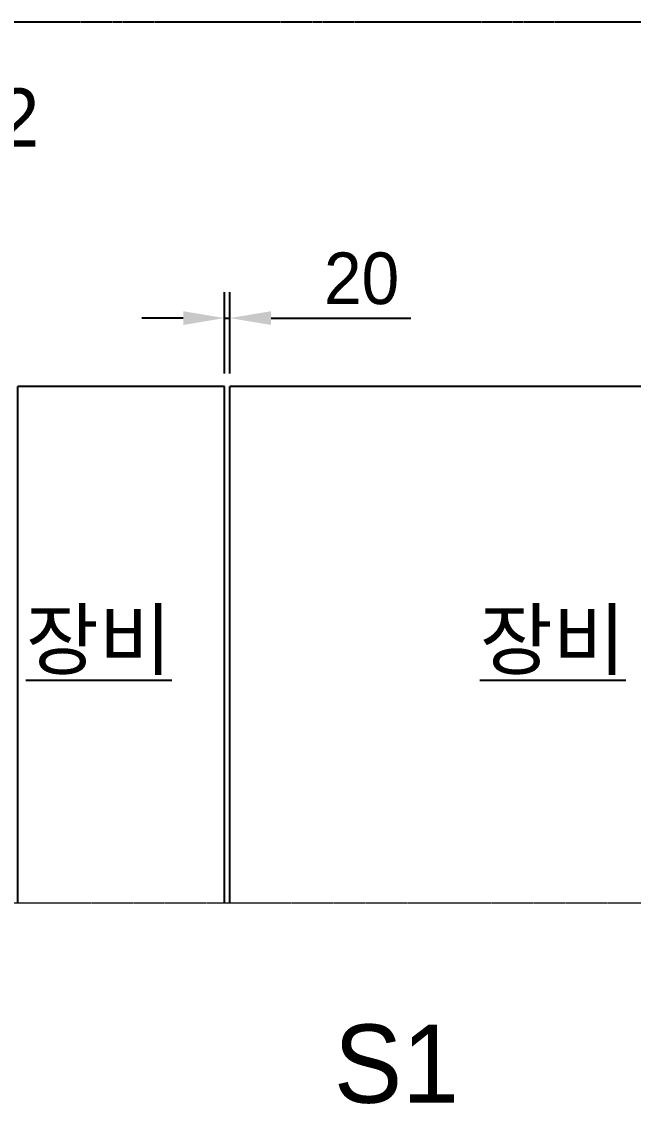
# Model space of a CAD drawing. Header units: inches. Extents: x 0 to 77285, y -118 to 40065.
# Drawn here: x 17830 to 20194, y 4108 to 8339 of the extents above; entities that cross this region are included whole.
import ezdxf
from ezdxf.enums import TextEntityAlignment as Align

# ---------------------------------------------------------------- set-up
doc = ezdxf.new("R2010")
doc.units = ezdxf.units.IN
doc.header["$LTSCALE"] = 5
doc.header["$MEASUREMENT"] = 0
doc.linetypes.add('PHANTOM', pattern=[2.5, 1.25, -0.25, 0.25, -0.25, 0.25, -0.25])
doc.layers.add('33', color=3, linetype='PHANTOM', lineweight=9)
for name, color, linetype in [('66', 6, 'PHANTOM'), ('A', 8, 'Continuous'), ('D', 3, 'Continuous')]:
    doc.layers.add(name, color=color, linetype=linetype)
doc.styles.add('SCI', font='')
doc.styles.get('SCI').set_extended_font_data('Gulim')
doc.dimstyles.new('SCH', dxfattribs={"dimtxt": 2.5, "dimasz": 2, "dimexe": 1.25, "dimexo": 0.625, "dimtad": 1, "dimdec": 8, "dimtxsty": 'SCI', "dimcen": 2.5, "dimclrd": 4, "dimclre": 4, "dimclrt": 7, "dimadec": 8, "dimazin": 2, "dimtfac": 1, "dimtdec": 8, "dimtmove": 0, "dimatfit": 3, "dimfxl": 1, "dimarcsym": 0})

# ---------------------------------------------------------------- blocks, each defined once
blk = doc.blocks.new('A$C0f4c9c03')
at = {"layer": '33'}
blk.add_line((4004.5, -2000, 0), (-845.5, -2000, 0), dxfattribs=at)
at = {"layer": 'A'}
for p, q in [((124.7, -2000, 53.7), (124.7, 0, 53.7)), ((925, 0, 0), (124.7, 0, 0)), ((925, -2000, 0), (925, 0, 0)), ((3367, 0, 0), (945, 0, 0)), ((945, -2000), (945, 0)), ((3367, -2000), (3367, 0))]:
    blk.add_line(p, q, dxfattribs=at)
blk = doc.blocks.new('*D577')
at = {"color": 4, "lineweight": -2, "transparency": 16777216}
for p, q in [((18613.8, 6978.4), (18613.8, 7292.9)), ((18633.8, 6978.4), (18633.8, 7292.9)), ((18453.8, 7192.9), (18293.8, 7192.9)), ((18613.8, 7192.9), (18633.8, 7192.9)), ((18793.8, 7192.9), (19334, 7192.9))]:
    blk.add_line(p, q, dxfattribs=at)
at = {"color": 4, "transparency": 16777216}
for points in [[(18453.8, 7219.6), (18453.8, 7166.3), (18613.8, 7192.9)], [(18793.8, 7219.6), (18793.8, 7166.3), (18633.8, 7192.9)]]:
    blk.add_solid(points, dxfattribs=at)
at = {"layer": 'Defpoints', "color": 0, "transparency": 16777216}
for p in [(18633.8, 7192.9), (18613.8, 6928.4, 0), (18633.8, 6928.4, 0)]:
    blk.add_point(p, dxfattribs=at)
at = {"color": 7, "transparency": 16777216, "insert": (19143.9, 7345.5), "char_height": 200, "attachment_point": 5, "style": 'SCI'}
blk.add_mtext('20', dxfattribs=at)

msp = doc.modelspace()

# ---------------------------------------------------------------- linework, layer by layer
at = {"layer": '66'}
msp.add_lwpolyline([(15158.35005525, 8339.41492082), (27621.97526081, 8339.41492082), (27621.97526081, 1629.22279512), (15158.35005525, 1629.22279512)], close=True, dxfattribs=at)

# ---------------------------------------------------------------- block references
msp.add_blockref('A$C0f4c9c03', (17688.84825064, 6928.38410828, 0))

# ---------------------------------------------------------------- texts
at = {"color": 40, "style": 'SCI'}
msp.add_text('S1', height=302.884615385, dxfattribs=at).set_placement((19036.69796008, 4307.16287377), align=Align.MIDDLE_LEFT)
at = {"layer": '66', "style": 'SCI'}
for p in [(18127.18010731, 5948.55940591), (19883.14414253, 5948.55940591)]:
    msp.add_text('%%U장비', height=225, dxfattribs=at).set_placement(p, align=Align.MIDDLE_CENTER)
at = {"layer": 'D', "style": 'SCI'}
msp.add_text('SR-2', height=225, dxfattribs=at).set_placement((17561.80682188, 7969.49136259), align=Align.MIDDLE_CENTER)

# ---------------------------------------------------------------- dimensions: what is measured, and where the dimension line sits
dim = msp.add_linear_dim(base=(18633.8482506427, 7192.920340396), p1=(18613.8482506427, 6928.3841082762, -0.0000000013), p2=(18633.8482506427, 6928.3841082762, -0.0000000013), dimstyle='SCH', override={"dimscale": 80})
dim.commit()
dim.dimension.update_dxf_attribs({"geometry": '*D577', "text_midpoint": (19143.928144118, 7345.4503004492)})

doc.saveas('drawing.dxf')
